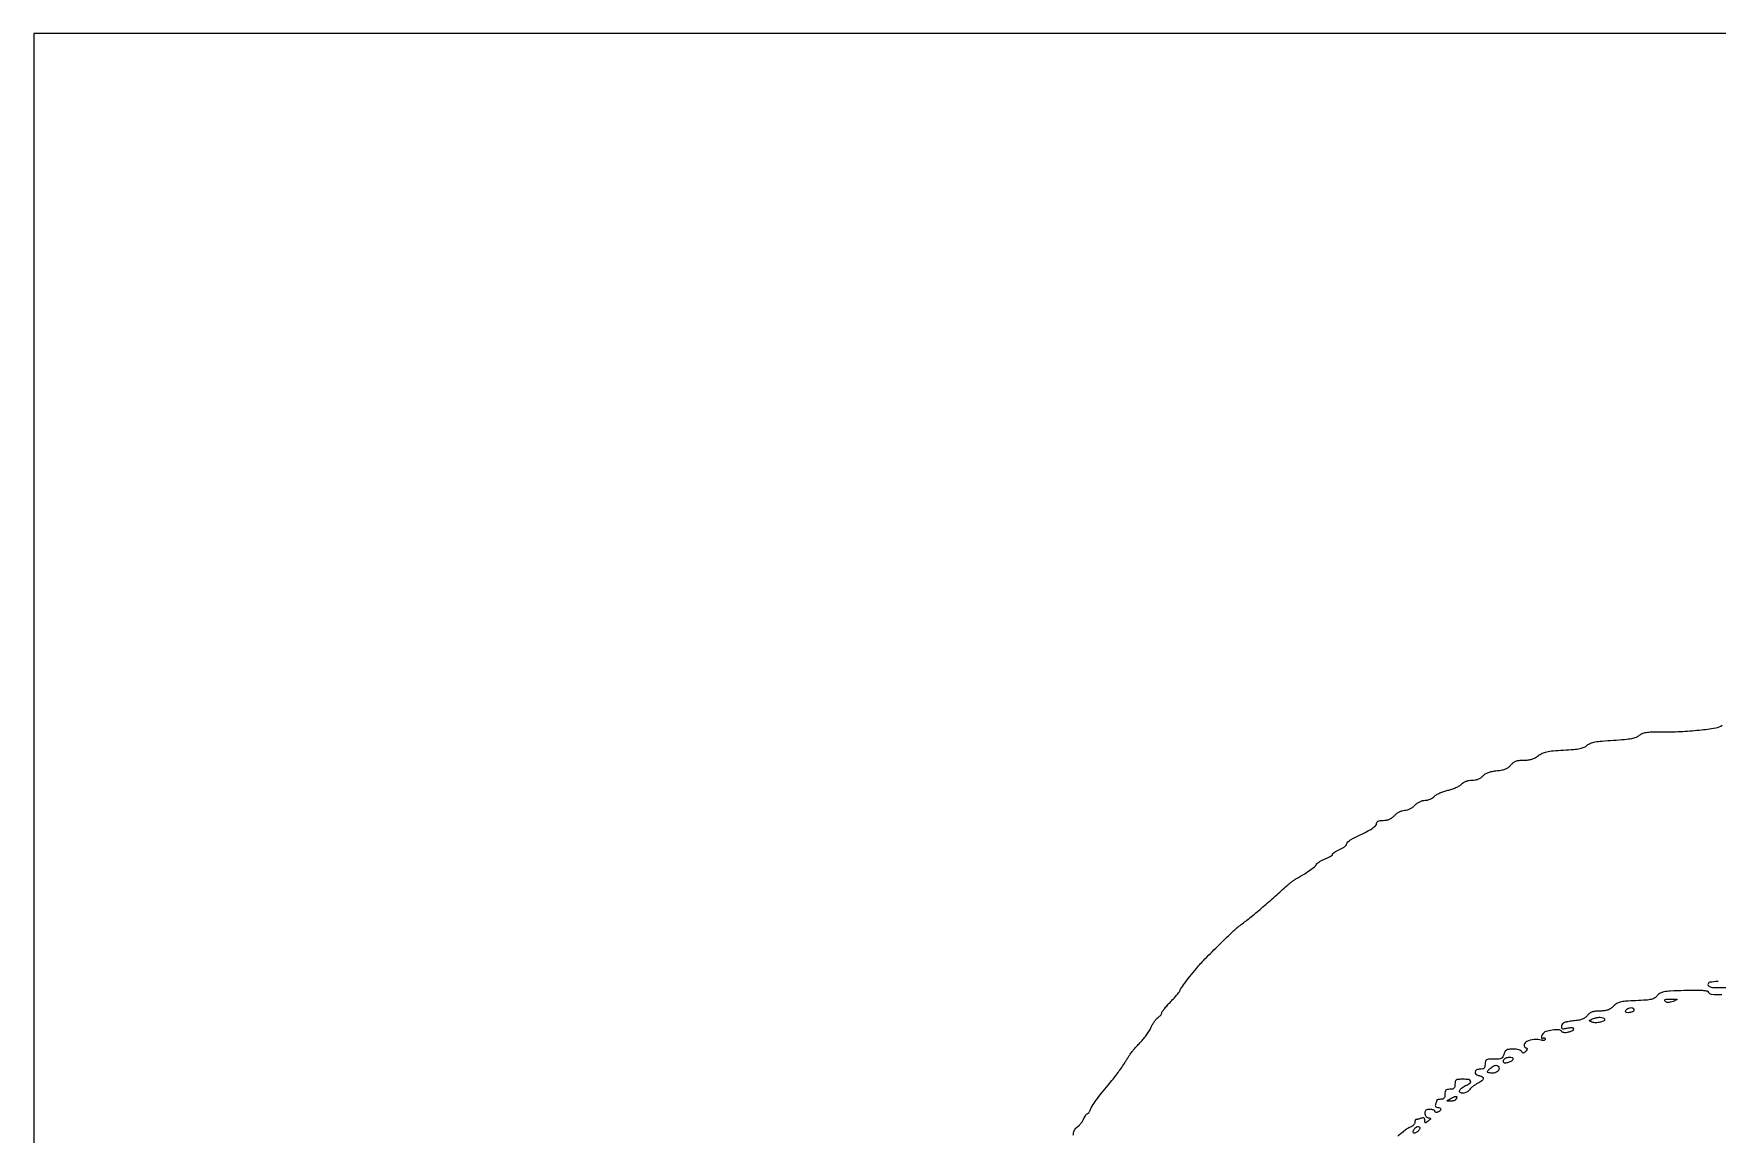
# Model space of a CAD drawing. Extents: x 0 to 2372, y 0 to 2187.
# Drawn here: x 0 to 839, y 1639 to 2187 of the extents above; entities that cross this region are included whole.
import ezdxf

# ---------------------------------------------------------------- set-up
doc = ezdxf.new("R2010")
doc.units = 0

msp = doc.modelspace()

# ---------------------------------------------------------------- linework, layer by layer
msp.add_lwpolyline([(0, 1093.5), (0, 0), (1186, 0), (2372, 0), (2372, 1093.5), (2372, 2187), (1186, 2187), (0, 2187)], close=True)
for points in [[(517.832346, 1638.101418, 0.090507), (518, 1639.020021, -0.085785), (518.140588, 1639.833408, -0.049417), (518.566113, 1640.734808, -0.047509), (519.189899, 1641.581854, -0.057584), (519.927194, 1642.236451, 0.049353), (520.754475, 1642.947004, 0.025174), (521.650563, 1643.984925, 0.024742), (522.474546, 1645.1579, 0.033859), (523.087709, 1646.293155, -0.022048), (523.616421, 1647.329848, -0.030492), (524.185546, 1648.204864, -0.03097), (524.720293, 1648.840316, -0.205138), (525.093127, 1649, 0.186455), (525.431788, 1649.130839, 0.052213), (525.816705, 1649.561722, 0.045021), (526.183098, 1650.180229, 0.034385), (526.472147, 1650.912244, -0.06622), (527.300643, 1652.674007, -0.012922), (529.278731, 1655.579892, -0.012371), (531.955077, 1659.113259, -0.007658), (535.263562, 1663.135753, 0.006064), (537.701686, 1666.080875, 0.009309), (539.733792, 1668.695169, 0.010034), (541.549981, 1671.228098, 0.00905), (543.32838, 1673.919568, -0.000588), (544.235761, 1675.344679, -0.000551), (545.166335, 1676.798889, -0.000548), (545.994934, 1678.087493, -0.001895), (546.53574, 1678.919568, -0.028483), (547.166958, 1679.772552, -0.00573), (548.39189, 1681.210748, -0.006035), (549.858387, 1682.852686, -0.005606), (551.400108, 1684.5, 0.020393), (552.975681, 1686.286544, 0.015873), (554.543722, 1688.348313, 0.016144), (555.883738, 1690.366301, 0.037044), (556.725401, 1691.98362, -0.027925), (557.437144, 1693.414352, -0.024052), (558.337304, 1694.832582, -0.024767), (559.281194, 1696.040847, -0.061851), (560.111033, 1696.790324, 0.031959), (560.833966, 1697.36887, 0.036263), (561.445116, 1698.012528, 0.039132), (561.87332, 1698.626789, 0.133423), (562, 1699.093071, -0.159146), (562.19183, 1699.680491, -0.009767), (563.321875, 1701.164455, -0.013737), (564.776071, 1702.898558, -0.009692), (566.5, 1704.768894, 0.006252), (568.224445, 1706.614152, 0.009386), (569.678125, 1708.27061, 0.004868), (570.858059, 1709.695065, 0.172184), (571, 1710.095022, -0.15725), (571.232718, 1710.816687, -0.003707), (573.356276, 1713.721234, -0.007579), (576.004792, 1717.177303, -0.00448), (579.264736, 1721.225181, -0.02157), (583.488656, 1725.944256, -0.005682), (590.651057, 1733.118319, -0.005195), (597.912929, 1740.082268, -0.029698), (602.014597, 1743.5, 0.011666), (606.64274, 1747.081886, 0.005703), (612.381615, 1751.851101, 0.005473), (618.49965, 1757.171004, 0.005881), (624.353015, 1762.49892, -0.018232), (625.362484, 1763.373177, -0.010589), (626.633355, 1764.3516, -0.010576), (627.950428, 1765.27955, -0.017516), (629.103994, 1765.99892, 0.008479), (633.165401, 1768.430819, 0.016601), (636.298594, 1770.527213, 0.013268), (638.600978, 1772.27537, 0.22752), (639, 1773.106873, -0.231624), (639.216239, 1773.548617, -0.025004), (640.175, 1774.219223, -0.026621), (641.467619, 1774.937397, -0.018324), (643, 1775.616677, 0.017694), (644.532434, 1776.29367, 0.025842), (645.825, 1777.00493, 0.023834), (646.787589, 1777.666843, 0.234343), (647, 1778.09516, -0.221039), (647.197358, 1778.519782, -0.027816), (648.028125, 1779.144825, -0.028454), (649.159318, 1779.811423, -0.019961), (650.5, 1780.435553, 0.02943), (651.84072, 1781.090854, 0.038384), (652.974863, 1781.850545, 0.042471), (653.777636, 1782.601134, 0.18359), (654.010171, 1783.198973, -0.183911), (654.250059, 1783.814584, -0.037054), (655.115929, 1784.639844, -0.034611), (656.327497, 1785.50136, -0.026339), (657.760171, 1786.27709, 0.006597), (663.246678, 1788.973467, 0.025425), (666.54002, 1790.86271, 0.03933), (668.474535, 1792.334197, 0.213638), (669, 1793.50787, -0.16166), (669.21846, 1794.165887, -0.127676), (669.807204, 1794.637833, -0.077608), (670.824378, 1794.915887, -0.027991), (672.325686, 1795, 0.047834), (673.941832, 1795.154967, 0.05601), (675.411218, 1795.614483, 0.05537), (676.755434, 1796.394196, 0.04512), (678, 1797.5, -0.046145), (679.119223, 1798.490348, -0.042153), (680.434266, 1799.292819, -0.044215), (681.78327, 1799.824251, -0.071849), (683, 1800, 0.071849), (684.21673, 1800.175749, 0.044215), (685.565734, 1800.707181, 0.042153), (686.880777, 1801.509652, 0.046145), (688, 1802.5, -0.045795), (689.148696, 1803.517859, -0.045158), (690.468664, 1804.315025, -0.047396), (691.838715, 1804.828102, -0.065997), (693.135359, 1805, 0.059234), (694.335152, 1805.142638, 0.040886), (695.635745, 1805.571311, 0.041151), (696.836521, 1806.200065, 0.064125), (697.73403, 1806.944889, -0.0738), (698.767011, 1807.769072, -0.025499), (700.468959, 1808.644595, -0.024689), (702.470503, 1809.431914, -0.02624), (704.5, 1810, 0.02624), (706.529497, 1810.568086, 0.024689), (708.531041, 1811.355405, 0.025499), (710.232989, 1812.230928, 0.0738), (711.26597, 1813.055111, -0.067301), (712.24564, 1813.857713, -0.04909), (713.5121, 1814.475546, -0.046049), (714.965084, 1814.867897, -0.042953), (716.5, 1815, 0.043593), (718.092027, 1815.139065, 0.050623), (719.554511, 1815.552367, 0.053165), (720.842589, 1816.227562, 0.057998), (721.918305, 1817.142686, -0.067516), (723.115645, 1818.122758, -0.048767), (724.668279, 1818.879789, -0.04079), (726.610183, 1819.427, -0.02434), (728.987007, 1819.772773, 0.022368), (731.513452, 1820.130147, 0.051417), (733.3526, 1820.674952, 0.06527), (734.757536, 1821.481401, 0.063293), (735.923667, 1822.630088, -0.055626), (737.073142, 1823.797505, -0.081189), (738.323285, 1824.513259, -0.065225), (739.934885, 1824.886688, -0.024362), (742.259061, 1825, 0.030288), (744.453167, 1825.133032, 0.044231), (746.345913, 1825.535506, 0.047714), (748.027536, 1826.233203, 0.044677), (749.586524, 1827.25, -0.059173), (751.514473, 1828.429429, -0.053437), (753.731853, 1829.174188, -0.032949), (756.879462, 1829.654368, -0.007957), (762.139659, 1830.021054, 0.008006), (767.11949, 1830.368683, 0.028927), (770.264741, 1830.823295, 0.046477), (772.397845, 1831.469776, 0.087322), (773.917751, 1832.425566, -0.091845), (775.497708, 1833.399444, -0.044411), (777.788516, 1834.059288, -0.02655), (781.254314, 1834.542741, -0.006655), (786.949933, 1834.95469, 0.0068), (792.550326, 1835.361377, 0.025415), (796.046124, 1835.842993, 0.041174), (798.369605, 1836.486105, 0.096103), (799.907318, 1837.416124, -0.085681), (801.354727, 1838.332918, -0.059714), (803.21992, 1838.857951, -0.034469), (805.99918, 1839.098095, -0.007935), (810.706861, 1839.104732, 0.015247), (820.262562, 1839.257938, 0.015465), (829.74591, 1839.993901, 0.012472), (837.893766, 1841.086657, 0.113673), (841.191509, 1842.421585, -0.150691)], [(839.07616, 1714.73705, 0.026482), (834.90907, 1714.299127, 0.368755), (834, 1713.234119, 0.240646), (834.475533, 1712.303301, 0.12476), (835.720407, 1711.809057, 0.037238), (838.365776, 1711.662731, 0.00366), (844.75, 1711.831977, -0.00876)], [(840.916988, 1708.022383, -0.019008), (835.813349, 1708.236089, -0.289066), (834.459069, 1709.25, 0.260265), (833.736145, 1709.854242, 0.027743), (831.484093, 1710.15212, 0.020528), (827.951157, 1710.275766, 0.005278), (822.240454, 1710.18083, 0.004342), (815.279313, 1709.931076, 0.034879), (812.096876, 1709.565803, 0.081023), (810.214495, 1708.887839, 0.101219), (808.80779, 1707.68083, -0.088661), (807.510983, 1706.510835, -0.081311), (805.850456, 1705.818715, -0.041483), (803.21571, 1705.421249, -0.007058), (798.141569, 1705.153629, 0.007368), (792.981269, 1704.878251, 0.043042), (790.296843, 1704.461329, 0.078745), (788.507438, 1703.710518, 0.065635), (786.909464, 1702.403629, -0.049177), (785.583246, 1701.244352, -0.068694), (784.190095, 1700.513947, -0.059328), (782.499581, 1700.123123, -0.027176), (780.235979, 1700, 0.025209), (778.001775, 1699.887282, 0.060433), (776.386405, 1699.52345, 0.075462), (775.129824, 1698.848529, 0.06173), (774.030284, 1697.789071, -0.071264), (772.889365, 1696.730768, -0.059666), (771.428387, 1695.958296, -0.046018), (769.493631, 1695.411972, -0.020751), (766.880408, 1695.039071, 0.014809), (764.170425, 1694.685163, 0.05922), (762.563653, 1694.226995, 0.107949), (761.633963, 1693.575633, 0.139913), (761.167877, 1692.65022, 0.06539), (761.112496, 1691.695636, 0.280627), (761.429446, 1691.251505, 0.140354), (762.183305, 1691.156851, 0.015557), (763.90746, 1691.479675, -0.050339), (766.183688, 1691.744011, -0.353266), (767.00282, 1691.10282, -0.351378), (766.550446, 1690.162296, -0.050235), (764.392666, 1689.383705, -0.039346), (763.261523, 1689.192733, -0.063135), (762.28493, 1689.229372, -0.079838), (761.526478, 1689.483191, -0.13454), (761.038711, 1689.937364, 0.25857), (759.715635, 1690.679466, 0.036949), (756.499814, 1690.458015, 0.038646), (753.286099, 1689.739796, 0.173517), (751.765313, 1688.605757, 0.044145), (751.172696, 1687.516353, 0.130984), (751.047063, 1686.682233, 0.353341), (751.376075, 1686.356424, 0.165175), (752, 1686.5, -0.089492), (752.381764, 1686.650301, -0.168281), (752.70625, 1686.605605, -0.177017), (752.922698, 1686.373297, -0.10025), (753, 1685.991629, -0.184402), (752.84799, 1685.593474, -0.148199), (752.453618, 1685.35324, -0.094815), (751.829846, 1685.313386, -0.045549), (751.043713, 1685.486126, 0.105427), (747.467478, 1685.835032, 0.084835), (743.748261, 1684.757146, 0.228643), (742.468207, 1683.141057, 0.376311), (743.25, 1681.708333, -0.074242), (743.791793, 1681.412592, -0.252947), (743.952882, 1681.058943, -0.154062), (743.769647, 1680.59179, -0.026476), (743.125, 1679.875, -0.026476), (742.40821, 1679.230353, -0.154062), (741.941057, 1679.047118, -0.252947), (741.587408, 1679.208207, -0.074242), (741.291667, 1679.75, 0.189216), (740.855576, 1680.241777, 0.048006), (739.843988, 1680.640424, 0.04119), (738.490998, 1680.910637, 0.028705), (736.935719, 1681, 0.022012), (734.794168, 1680.905675, 0.104556), (733.627518, 1680.549399, 0.147022), (732.913032, 1679.818584, 0.059129), (732.410644, 1678.5, -0.062164), (731.888526, 1677.154153, -0.154826), (731.138709, 1676.428037, -0.098742), (729.876295, 1676.085056, -0.017111), (727.391592, 1676, 0.013337), (724.789547, 1675.930583, 0.116567), (723.689159, 1675.607683, 0.208607), (723.162555, 1674.903291, 0.057726), (723, 1673.5, -0.045527), (722.884257, 1672.231486, -0.152009), (722.5, 1671.5, -0.152009), (721.768514, 1671.115743, -0.045527), (720.5, 1671, 0.110476), (718.786743, 1670.616776, 0.251862), (718.022159, 1669.583873, 0.277), (718.491163, 1668.464266, 0.120134), (720.039611, 1667.819551, -0.085162), (721.639364, 1667.279942, -0.320117), (722.07975, 1666.381933, -0.19299), (721.39217, 1665.247699, -0.041527), (719.408793, 1664, 0.024933), (718.205261, 1663.297454, 0.019887), (716.980193, 1662.426563, 0.020311), (715.908773, 1661.527075, 0.046856), (715.201859, 1660.75, -0.114982), (713.807279, 1659.581722, -0.092242), (711.922687, 1659.030803, -0.160968), (710.586521, 1659.327855, -0.350292), (710.240509, 1660.25, -0.109106), (710.575488, 1660.818775, -0.032338), (711.314198, 1661.516029, -0.030765), (712.269632, 1662.213195, -0.028828), (713.323842, 1662.804566, 0.038378), (715.543752, 1664.106136, 0.352766), (715.837002, 1665.105194, 0.27145), (714.879067, 1665.830257, 0.029453), (712, 1666, 0.016149), (709.678456, 1665.925001, 0.124134), (708.65, 1665.59375, 0.201266), (708.151756, 1664.888366, 0.05449), (708, 1663.5, -0.045527), (707.884257, 1662.231486, -0.152009), (707.5, 1661.5, -0.152009), (706.768514, 1661.115743, -0.045527), (705.5, 1661, 0.045527), (704.231486, 1660.884257, 0.152009), (703.5, 1660.5, 0.152009), (703.115743, 1659.768514, 0.045527), (703, 1658.5, -0.044917), (702.893532, 1657.317234, -0.124434), (702.55, 1656.5625, -0.149477), (701.935258, 1656.142566, -0.07578), (701, 1656, 0.019696), (700.233403, 1655.96979, 0.031851), (699.5875, 1655.87715, 0.033708), (699.11498, 1655.744581, 0.31754), (699, 1655.581787, -0.065182), (698.967516, 1655.333672, -0.008575), (698.821697, 1654.821775, -0.009838), (698.625425, 1654.218074, -0.008099), (698.393011, 1653.581787, 0.067159), (698.230887, 1652.896449, 0.16701), (698.348199, 1652.40165, 0.176865), (698.737605, 1652.101342, 0.076855), (699.393011, 1652, -0.106937), (700.512368, 1651.75783, -0.281986), (700.953607, 1651.10586, -0.231222), (700.601447, 1650.293802, -0.085393), (699.5, 1649.638374, -0.055937), (698.925634, 1649.488865, -0.100118), (698.440625, 1649.516384, -0.147206), (698.122486, 1649.710807, -0.184534), (698, 1650.031385, 0.231533), (697.818416, 1650.402498, 0.072895), (697.265625, 1650.715469, 0.055583), (696.457425, 1650.929245, 0.0369), (695.5, 1651, 0.04502), (694.333479, 1650.894753, 0.119728), (693.574393, 1650.557332, 0.147373), (693.147335, 1649.961102, 0.082416), (693, 1649.073324, 0.081433), (693.124678, 1648.312873, 0.077502), (693.486369, 1647.617633, 0.081264), (694.023357, 1647.092514, 0.105186), (694.655726, 1646.823324, -0.020791), (695.621624, 1646.592652, -0.335499), (695.811451, 1646.341592, -0.212689), (695.655053, 1645.990555, -0.010103), (694.655726, 1645.127555, -0.015381), (693.705775, 1644.388219, -0.213916), (693.29095, 1644.300184, -0.320627), (693.054283, 1644.560475, -0.029346), (693, 1645.484544, 0.065607), (692.904057, 1646.212594, 0.174644), (692.609087, 1646.636569, 0.178696), (692.116934, 1646.76933, 0.069168), (691.418213, 1646.606989, -0.016969), (690.745256, 1646.374624, -0.015089), (690.03135, 1646.178303, -0.015326), (689.378353, 1646.040803, -0.04425), (688.918213, 1646, 0.162766), (688.567962, 1645.88288, 0.096133), (688.269725, 1645.552104, 0.077426), (688.068232, 1645.058405, 0.058303), (688, 1644.475249, -0.129543), (687.829019, 1643.826384, -0.063587), (687.313583, 1643.137419, -0.056664), (686.556981, 1642.51515, -0.052988), (685.663261, 1642.062072, 0.051144), (684.511525, 1641.483506, 0.015534), (682.895766, 1640.380991, 0.01538), (681.150921, 1639.025115, 0.016194), (679.523382, 1637.586822, -0.010488)]]:
    msp.add_lwpolyline(points, format="xyb")
for points in [[(816.6625, 1704.808553, -0.027694), (815.291655, 1704.393591, -0.064727), (814.228452, 1704.27693, -0.088578), (813.390487, 1704.443899, -0.103372), (812.7125, 1704.8875, -0.189958), (812.49907, 1705.37862, -0.324744), (812.73764, 1705.732259, -0.079957), (813.670902, 1705.911489, -0.012537), (815.55, 1705.921053, -0.001634), (818.301651, 1705.857061, -0.192029), (818.6233, 1705.718805, -0.543725), (818.581597, 1705.523745, -0.003708)], [(782.481881, 1696.029317, -0.421081), (782.264925, 1695.156077, -0.072471), (780.505454, 1694.442085, -0.056542), (778.157728, 1694.140296, -0.10094), (776.252236, 1694.499489, -0.015414), (775.22738, 1694.955124, -0.331777), (775.083256, 1695.231334, -0.249929), (775.297429, 1695.513304, -0.010317), (776.5, 1696.03705, -0.038161), (778.486641, 1696.681827, -0.059781), (780.268445, 1696.893289, -0.077767), (781.659052, 1696.673844, -0.178223)], [(797.114611, 1700.475, -0.280215), (796.585295, 1699.671824, -0.072691), (795.039808, 1699.199573, -0.08175), (793.528336, 1699.217269, -0.363882), (793, 1699.847116, -0.189204), (793.293148, 1700.59407, -0.082161), (794.150902, 1701.258221, -0.07529), (795.269123, 1701.659594, -0.106043), (796.325, 1701.641667, -0.10608), (796.637413, 1701.494725, -0.081377), (796.897261, 1701.219896, -0.077372), (797.066021, 1700.861943, -0.080775)], [(730, 1671.468615, -0.155878), (729.634547, 1670.324854, -0.123069), (728.641622, 1669.475958, -0.097134), (727.144927, 1669.063683, -0.066451), (725.379821, 1669.165426, -0.02484), (724.362251, 1669.414393, -0.333449), (724.147215, 1669.704742, -0.187692), (724.317279, 1670.133875, -0.009257), (725.392836, 1671.25, -0.062696), (726.980644, 1672.482724, -0.122488), (728.505896, 1672.939834, -0.210954), (729.5581, 1672.533663, -0.199222)], [(737, 1676.067388, -0.263061), (736.550772, 1675.272628, -0.047127), (734.956724, 1674.507174, -0.04709), (733.235247, 1674.050363, -0.242246), (732.324504, 1674.342163, -0.145181), (732.172684, 1674.622027, -0.073368), (732.147508, 1675.026079, -0.063097), (732.245788, 1675.486566, -0.054373), (732.458881, 1675.933469, -0.175226), (733.407218, 1676.685244, -0.073603), (735.033419, 1676.975157, -0.085662), (736.490178, 1676.76775, -0.325425)], [(708.541119, 1656.066531, -0.117841), (708.132143, 1655.65982, -0.050267), (707.431991, 1655.323703, -0.045964), (706.577988, 1655.100849, -0.044923), (705.690983, 1655.035435, -0.007696), (704.285197, 1655.07982, -0.463888), (704.148839, 1655.257284, -0.212641), (704.343469, 1655.522788, -0.003429), (705.998493, 1656.453609, -0.019893), (707.751232, 1657.334461, -0.145256), (708.672351, 1657.461842, -0.440901), (708.951522, 1657.044168, -0.078221)], [(689.619771, 1640.191199, -0.040474), (688.969005, 1639.638047, -0.059838), (688.31371, 1639.276596, -0.078693), (687.752511, 1639.146695, -0.217275), (687.381309, 1639.285358, -0.301474), (687.196876, 1640.196219, -0.089253), (687.995731, 1641.459518, -0.08509), (689.213168, 1642.402663, -0.266805), (690.209268, 1642.370665, -0.18818), (690.482097, 1642.008187, -0.135154), (690.484413, 1641.496156, -0.087591), (690.18988, 1640.868726, -0.042969)]]:
    msp.add_lwpolyline(points, format="xyb", close=True)

doc.saveas('drawing.dxf')
